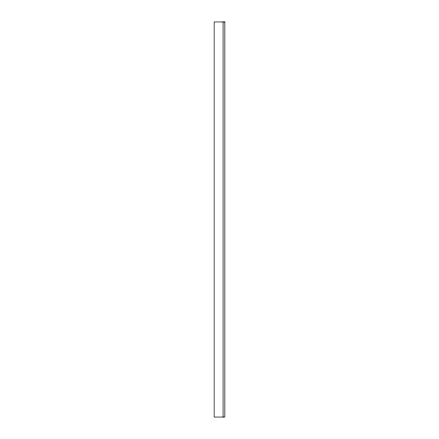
<?xml version="1.0" encoding="UTF-8"?>
<svg xmlns="http://www.w3.org/2000/svg" width="439" height="439" viewBox="0 0 439 439"><rect width="100%" height="100%" fill="white"/><g stroke="black" fill="none" stroke-linecap="round" stroke-linejoin="round"><path stroke-width="0.66" d="M223.067 21.95L223.067 417.05M224.856 21.95L214.144 21.95L214.144 417.05L224.856 417.05L224.856 21.95"/></g></svg>
